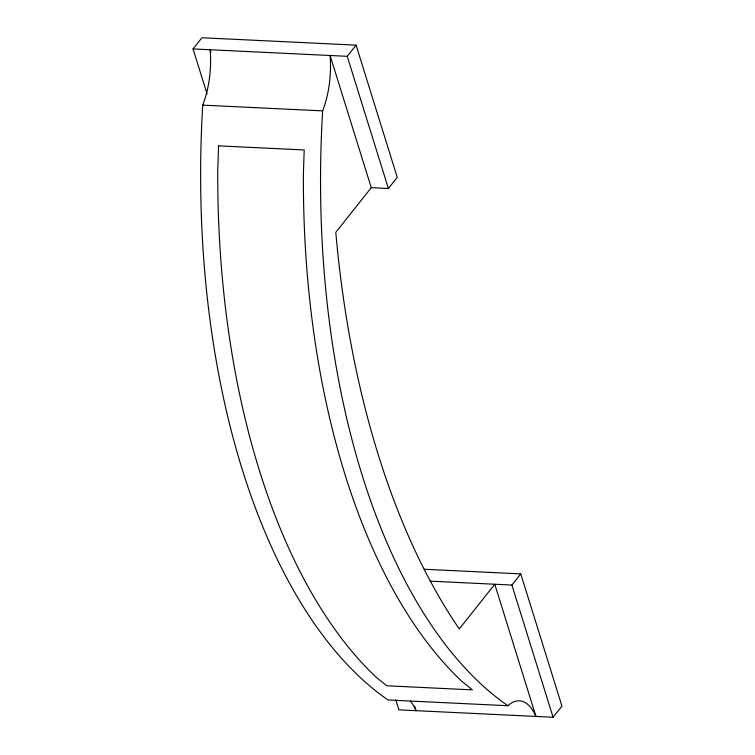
<?xml version="1.0" encoding="UTF-8"?>
<svg xmlns="http://www.w3.org/2000/svg" width="755" height="755" viewBox="0 0 755 755"><rect width="100%" height="100%" fill="white"/><g stroke="black" fill="none" stroke-linecap="round" stroke-linejoin="round"><path stroke-width="1.13" d="M207.012 93.733L193.053 48.924L201.925 37.75L356.086 45.14L397.253 177.331L388.391 188.495L371.262 187.674L335.786 232.37A683.218 349.801 -87.3 0 0 459.295 628.934L494.77 584.238L535.946 716.429A46.385 23.745 -87.3 0 0 507.917 705.727L388.013 699.979A598.904 306.634 -87.3 0 1 202.736 105.134A70.593 36.146 -87.3 0 0 210.183 49.745L210.881 51.982M193.053 48.924L347.215 56.314L356.086 45.14M430.123 581.142L511.899 585.059L520.771 573.885L561.947 706.076L553.075 717.25L398.914 709.86L395.771 699.781M202.736 105.134L322.64 110.881A598.904 306.634 -87.3 0 0 507.917 705.727M424.272 569.261L520.771 573.885M347.215 56.314L388.391 188.495M511.899 585.059L553.075 717.25M371.262 187.674L330.086 55.492A70.593 36.146 -87.3 0 1 322.64 110.881M414.646 706.199L416.043 710.681A46.385 23.745 -87.3 0 0 410.371 701.168M218.554 145.857L217.761 170.111A598.904 306.634 -87.3 0 0 375.518 676.631L386.72 685.776L472.366 689.881L461.163 680.736A598.904 306.634 -87.3 0 1 303.397 174.207L304.199 149.952L218.554 145.857"/></g></svg>
